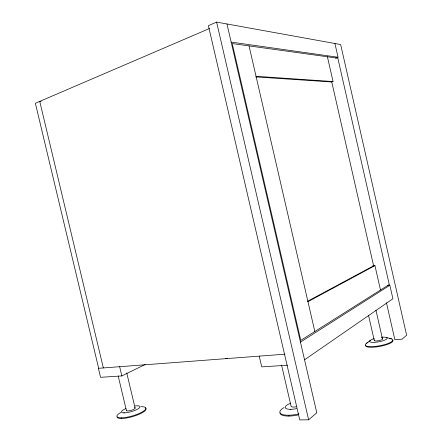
<?xml version="1.0" encoding="UTF-8"?>
<svg xmlns="http://www.w3.org/2000/svg" width="442" height="442" viewBox="0 0 442 442"><rect width="100%" height="100%" fill="white"/><g stroke="black" fill="none" stroke-linecap="round" stroke-linejoin="round"><path stroke-width="0.66" d="M374.584 340.031L374.297 340.334A4.193 0.978 -10.6 0 0 377.308 340.898A4.193 0.978 -10.6 0 0 382.208 339.456L382.485 339.158A4.193 0.978 -10.6 0 0 382.197 338.694M386.457 302.776L394.866 339.743L402.087 339.158L406.629 335.235L340.655 44.548L216.608 22.1L208.392 25.658L299.737 419.9L308.621 419.806L316.781 412.762L226.973 23.979M366.308 343.451L370.236 340.417M304.549 359.805L392.91 298.764L389.844 285.272L387.242 285.609M300.461 342.102L389.844 285.272M307.964 301.682L374.943 265.625L380.496 290.024M307.643 301.223L373.612 265.824L331.765 81.98L255.94 76.914M284.957 354.18L98.406 368.319L100.549 377.313L121.843 375.938L145.252 364.435M209.508 28.503L35.371 103.273L98.665 368.302M335.544 58.129L338.047 57.25L334.925 43.515M331.771 81.974L333.058 81.555L327.417 56.775M372.286 266.023L374.943 265.625M382.159 337.163L381.534 337.235A8.95 2.088 -10.6 0 1 385.678 339.683A8.95 2.088 -10.6 0 1 371.877 342.34A8.95 2.088 -10.6 0 1 374.197 338.649M123.843 412.9L124.406 412.85M290.179 409.369L290.941 409.314M287.51 365.208L261.725 366.877L259.227 356.13M41.123 101.4L39.747 101.395L103.351 367.943M256.04 76.295L333.058 81.555M231.16 42.101L338.047 57.25M386.424 337.478L391.54 338.887M119.649 366.711L121.843 375.938M118.18 375.949L126.406 410.485M120.898 412.392A15.061 3.79 -16.2 0 0 121.511 417.823L121.627 418.524M126.749 372.96L135.108 408.093M216.608 22.1L308.621 419.806M281.526 365.026L291.063 406.143A5.276 1.624 -12.3 0 0 296.262 406.778M288.714 415.237L288.913 416.077M249.039 45.896L314.831 331.506M375.932 310.173L382.479 338.898M368.506 315.24L374.291 340.594M134.473 407.684A4.519 1.116 -16.2 0 1 134.572 408.817L133.904 409.248A4.519 1.116 -16.2 0 1 128.644 410.883A4.519 1.116 -16.2 0 1 126.545 410.148M141.075 406.706A15.061 3.79 -16.2 0 1 142.103 412.016A15.061 3.79 -16.2 0 1 121.511 417.823M145.308 407.96A15.061 3.807 -16.2 0 1 134.059 416.165A15.061 3.807 -16.2 0 1 117.069 416.966M135.003 405.971A9.636 2.387 -16.2 0 1 138.092 408.85A9.636 2.387 -16.2 0 1 123.859 412.85A9.636 2.387 -16.2 0 1 125.843 408.552M298.908 413.905A17.597 5.508 -12.3 0 1 281.781 414.276A17.597 5.508 -12.3 0 1 284.096 407.524M297.792 415.038A17.597 5.531 -12.3 0 1 280.029 412.916M296.576 408.64A11.26 3.464 -12.3 0 1 285.676 408.259A11.26 3.464 -12.3 0 1 290.504 403.281M389.623 338.484A13.989 3.315 -10.5 0 1 388.673 343.224A13.989 3.315 -10.5 0 1 369.971 346.611A13.989 3.315 -10.5 0 1 368.053 342.39M392.767 340.18A13.989 3.332 -10.5 0 1 379.54 346.456A13.989 3.332 -10.5 0 1 365.551 345.091M227.591 358.307A11.962 2.553 -13.5 0 1 225.293 358.368M389.253 284.488L300.781 340.379L232.221 43.565L337.848 58.222L389.253 284.488"/></g></svg>
